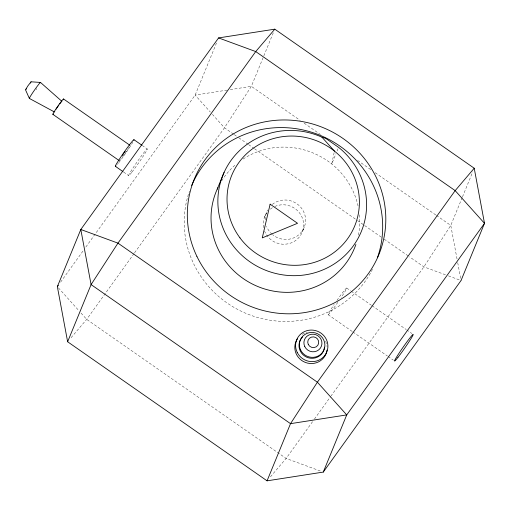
<?xml version="1.0" encoding="UTF-8"?>
<svg xmlns="http://www.w3.org/2000/svg" width="510" height="510" viewBox="0 0 510 510"><rect width="100%" height="100%" fill="white"/><g stroke="black" fill="none" stroke-linecap="round" stroke-linejoin="round"><path stroke-width="0.38" stroke-dasharray="2.55 1.91" d="M334.139 152.611L331.749 164.003L335.905 153.861M216.482 43.05L195.139 95.089L85.654 247.318M273.284 32.831L251.341 86.343L224.47 127.8L134.468 252.934M264.409 217.445L266.373 212.664M302.462 231.565L304.419 226.784M337.097 150.966L337.99 148.792M462.2 197.555L450.776 225.407L423.906 266.864L331.124 395.868M462.5 196.822L472.719 171.895M60.607 282.145L83.334 250.537M134.009 253.578L86.687 319.368L70.208 338.742M312.566 421.668L286.123 458.433L269.643 477.806M314.421 419.092L330.658 396.512M227.141 90.111L195.139 95.089L210.324 112.028M230.265 89.626L251.341 86.343L300.218 120.43M445.447 274.782L423.906 266.864L409.562 256.868M448.417 275.872L459.567 279.971M320.299 470.991L286.123 458.433L86.687 319.368L80.931 312.942M304.132 123.152L320.427 134.512M357.574 160.42L371.261 169.964M375.169 172.692L435.782 214.959M436.439 215.411L450.776 225.407L457.145 259.558M233.593 134.162L224.47 127.8L212.421 114.367M234.243 134.614L238.157 137.343M238.808 137.796L247.93 144.158M248.58 144.617L253.795 148.251M254.445 148.703L356.77 220.059M357.427 220.511L363.942 225.057M364.593 225.509L381.537 237.328M384.145 239.145L408.912 256.415M142.182 145.433L147.25 148.965M346.685 288.035L350.593 290.757M351.243 291.216L371.452 305.305M372.102 305.758L405.992 329.39M406.642 329.842L411.857 333.483M123.63 172.08L128.698 175.612M328.128 314.676L352.244 331.494M352.894 331.946L387.441 356.037M388.091 356.49L393.306 360.124M58.408 287.831L78.833 310.609M457.719 262.663L461.053 280.513M274.782 206.486A20.292 19.629 22.3 0 1 301.901 216.928A20.292 19.629 22.3 0 1 291.172 242.9A20.292 19.629 22.3 0 1 264.588 231.17M263.568 227.6A20.292 19.629 22.3 0 1 266.813 212.919M270.351 209.183A20.292 19.629 22.3 0 1 272.799 207.5M272.315 204.402A20.292 19.629 22.3 0 1 299.944 206.371A20.292 19.629 22.3 0 1 300.294 233.382A20.292 19.629 22.3 0 1 272.71 234.785M272.13 234.294A20.292 19.629 22.3 0 1 266.551 226.389M265.206 219.88A20.292 19.629 22.3 0 1 267.597 209.992M132.874 142.15A16.237 0.924 -55.1 0 1 118.728 162.703M118.275 163.283A16.237 0.924 -55.1 0 1 117.44 164.303M129.087 147.294A9.397 0.535 -55.1 0 1 121.578 158.183M120.538 159.49A9.397 0.535 -55.1 0 1 119.786 160.357M36.873 88.587A9.741 0.555 -55.1 0 1 36.172 89.62M221.691 180.814A74.715 72.267 22.3 0 1 235.582 164.679M243.104 159.037A74.715 72.267 22.3 0 1 358.288 206.996M359.454 214.831A74.715 72.267 22.3 0 1 358.39 235.295M336.944 300.403A16.237 0.924 -55.1 0 1 346.481 288.105A16.237 0.924 -55.1 0 1 341.094 297.598M337.869 302.309A16.237 0.924 -55.1 0 1 328.281 314.638A16.237 0.924 -55.1 0 1 334.171 304.438M302.2 334.305A16.237 15.702 22.3 0 1 307.377 332.297M325.571 341.337A16.237 15.702 22.3 0 1 327.057 346.647M372.491 269.312A99.711 96.447 22.3 0 1 245.533 313.197A99.711 96.447 22.3 0 1 189.433 191.275M132.026 171.978A16.237 0.924 -55.1 0 0 147.16 149.519A16.237 0.924 -55.1 0 0 134.736 165.374A16.237 0.924 -55.1 0 0 132.026 171.978"/><path stroke-width="0.76" d="M54.487 111.99L29.363 98.43L25.5 89.798L28.024 85.686L31.065 81.804L40.494 82.441L61.908 101.331A6.496 0.37 -55.1 0 0 59.753 103.868M31.065 81.804L30.434 83.053M57.356 286.658L80.809 229.487L218.586 37.918L274.788 29.166L474.223 168.236L484.5 223.342L461.053 280.513L323.27 472.081L267.068 480.834L67.632 341.764L57.356 286.658L58.287 285.37M67.632 341.764L91.086 284.593L117.957 243.136L255.733 51.567L274.788 29.166M217.228 189.153L224.062 172.488M267.068 480.834L290.522 423.657L317.392 382.2L455.169 190.632L474.223 168.236M323.27 472.081L346.724 414.911L484.5 223.342L455.169 190.632L255.733 51.567L218.586 37.918M63.259 99.794L63.571 99.118A9.397 0.535 -55.1 0 0 59.377 104.078A9.397 0.535 -55.1 0 0 53.136 113.532L52.83 114.202A9.397 0.535 -55.1 0 0 53.308 113.998M26.004 89.32L26.501 88.708M321.95 137.184L325.609 138.299L338.583 147.345A74.715 72.267 22.3 0 1 325.348 268.827A74.715 72.267 22.3 0 1 217.885 203.197A74.715 72.267 22.3 0 1 321.95 137.184L334.458 151.094M133.951 139.695L141.55 144.993M63.508 98.959L129.986 145.318M52.887 114.361L119.365 160.72M115.4 166.343L122.999 171.641M115.942 165.986A16.237 0.924 -55.1 0 1 123.809 152.643A16.237 0.924 -55.1 0 1 133.862 140.244M122.406 155.391A9.397 0.535 -55.1 0 1 125.154 151.406M54.525 111.773A6.496 0.37 -55.1 0 1 54.812 111.199M56.043 109.197A6.496 0.37 -55.1 0 1 58.822 105.136M29.688 98.22A9.741 0.555 -55.1 0 1 34.412 90.213A9.741 0.555 -55.1 0 1 40.443 82.773M355.891 244.456A74.715 72.267 22.3 0 1 257.92 286.569A74.715 72.267 22.3 0 1 217.885 187.737M327.006 350.083A16.237 15.702 22.3 0 1 305.209 362.368A16.237 15.702 22.3 0 1 297.674 338.487M324.468 347.151A12.82 12.399 22.3 0 1 306.529 357.102A12.82 12.399 22.3 0 1 302.513 337.046M191.696 185.436A99.711 96.447 22.3 0 1 318.31 134.583A99.711 96.447 22.3 0 1 377.438 257.735M270.122 204.172L262.267 237.877L297.54 223.297L270.122 204.172M346.724 414.911L290.522 423.657L91.086 284.593L80.809 229.487L117.957 243.136L317.392 382.2L346.724 414.911M239.961 237.851A66.498 64.317 22.3 0 0 353.876 227.893A66.498 64.317 22.3 0 0 285.778 136.304A66.498 64.317 22.3 0 0 239.961 237.851M397.94 357.395A16.237 0.924 -55.1 0 0 413.068 334.942A16.237 0.924 -55.1 0 0 400.65 350.797A16.237 0.924 -55.1 0 0 397.94 357.395M297.145 352.276A16.237 15.702 22.3 0 0 325.042 355.126A16.237 15.702 22.3 0 0 313.057 330.155A16.237 15.702 22.3 0 0 297.145 352.276M300.607 349.975A12.82 12.399 22.3 0 0 322.639 352.219A12.82 12.399 22.3 0 0 313.172 332.507A12.82 12.399 22.3 0 0 300.607 349.975M304.77 346.583A9.065 8.766 22.3 0 0 320.344 348.171A9.065 8.766 22.3 0 0 313.65 334.228A9.065 8.766 22.3 0 0 304.77 346.583M308.263 344.422A5.527 5.349 22.3 0 0 317.762 345.391A5.527 5.349 22.3 0 0 313.682 336.887A5.527 5.349 22.3 0 0 308.263 344.422M196.879 256.339A99.711 96.447 22.3 0 0 368.22 273.825A99.711 96.447 22.3 0 0 294.589 120.487A99.711 96.447 22.3 0 0 196.879 256.339"/></g></svg>
